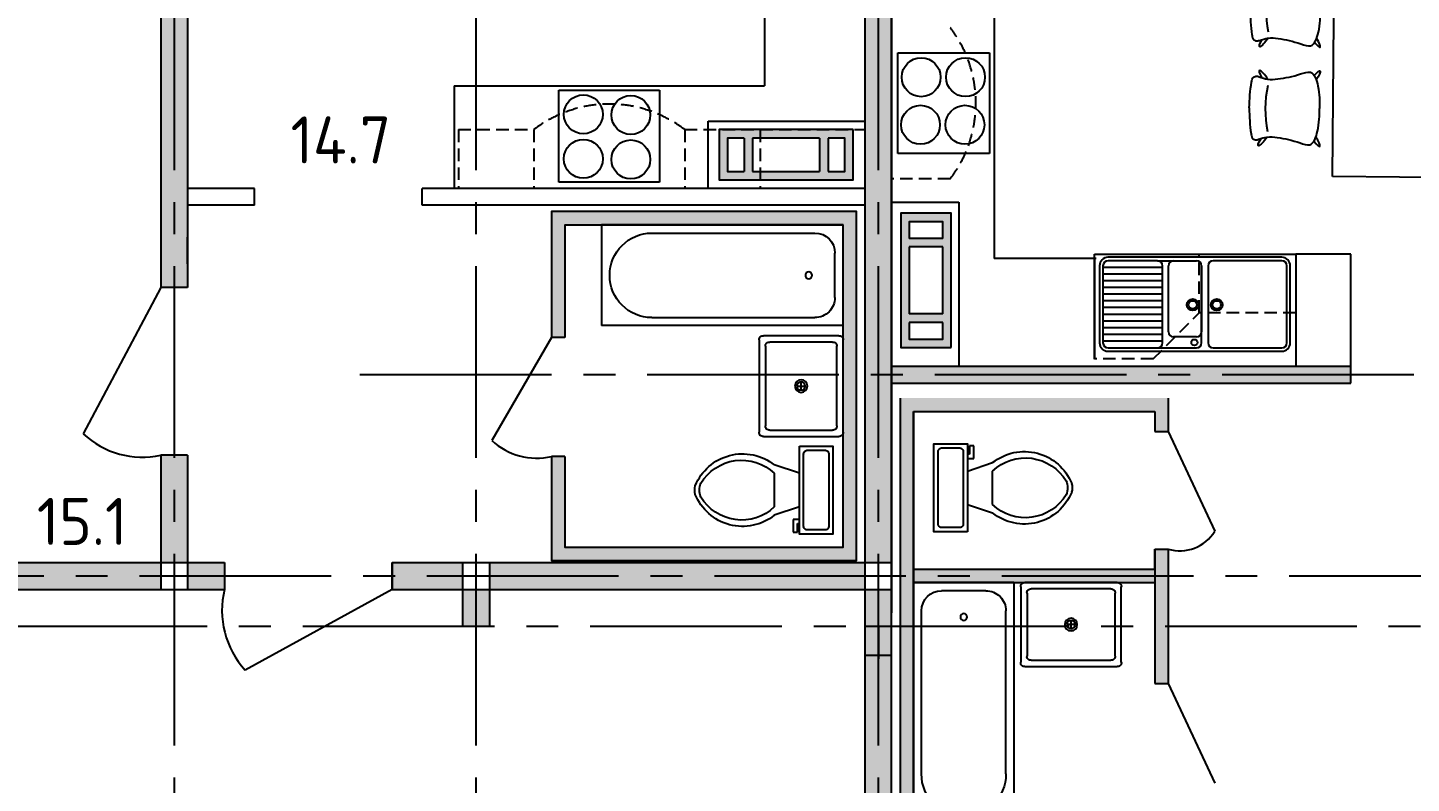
# Model space of a CAD drawing. Header units: millimetres. Extents: x -257254 to 390979, y -202328 to 355504.
# Drawn here: x 87155 to 95409, y 99340 to 103844 of the extents above; entities that cross this region are included whole.
import ezdxf

# ---------------------------------------------------------------- set-up
doc = ezdxf.new("R2010")
doc.units = ezdxf.units.MM
for name, pattern in [('CENTER2', [28.575, 19.05, -3.175, 3.175, -3.175]), ('DASHED', [70, 50, -20]), ('DASHED2', [0.375, 0.25, -0.125]), ('ELGO_LTYPE0', [0])]:
    doc.linetypes.add(name, pattern=pattern)
doc.layers.get('0').update_dxf_attribs({"lineweight": 25})
for name, color, linetype in [('MEBEL', 7, 'DASHED'), ('МЕБЕЛЬ', 104, 'Continuous'), ('оси', 1, 'CENTER2'), ('разрез', 40, 'Continuous')]:
    doc.layers.add(name, color=color, linetype=linetype)
doc.styles.add('ATTR', font='romans.shx', dxfattribs={"width": 0.8, "height": 1})
doc.styles.get("Standard").update_dxf_attribs({"font": 'GOST_Common.ttf'})

# ---------------------------------------------------------------- blocks, each defined once
blk = doc.blocks.new('Tank Toilet 3 PV')
for p, q in [((9.5, -6), (9.5, -2)), ((-10, -8.5), (-8, -8.5)), ((-10, -9.5), (-10, -8.5)), ((-7, -9.5), (-10, -9.5)), ((-8, -8.5), (-8, -8)), ((-7, -8), (-7, -9.5)), ((-4, -8), (-6, -14)), ((4, -8), (6, -14)), ((4, -14), (-4, -14))]:
    blk.add_line(p, q)
blk.add_lwpolyline([(10.5, -8), (10.5, 0), (-10.5, 0), (-10.5, -8)], close=True)
for points in [[(-9.5, -2), (-9.5, -6)], [(8.5, -1), (-8.5, -1)], [(-8.5, -7), (8.5, -7)]]:
    blk.add_lwpolyline(points)
for centre, radius, start, end in [((-8.62, -1.88), 0.884, 81.8699, 188.1301), ((8.62, -1.88), 0.884, 351.8699, 98.1301), ((-8.62, -6.12), 0.884, 171.8699, 278.1301), ((8.62, -6.12), 0.884, 261.8699, 8.1301), ((3.52, -21.58), 12.17, 141.4691, 247.9714), ((4.2, -21.82), 11.33, 136.3677, 238.9468), ((-3.52, -21.58), 12.17, 292.0284, 38.5307), ((-4.2, -21.82), 11.33, 301.053, 43.6321), ((0, -27.88), 4, 245.7318, 294.2682), ((0, -29), 4, 254.8605, 285.1395)]:
    blk.add_arc(centre, radius, start, end)
at = {"style": 'ATTR', "width": 0.8, "flags": 9}
blk.add_attdef('ESTCODE', (0, 0), '', height=0.000000846, dxfattribs=at)
blk = doc.blocks.new('A$C441F25BF')
at = {"layer": 'MEBEL', "linetype": 'ByBlock'}
for p, q in [((26, -1765), (26, 35)), ((26, 35), (776, 35)), ((776, -1765), (776, 35)), ((86, -340), (86, -1555)), ((716, -340), (716, -1555)), ((566, -1705), (236, -1705)), ((776, -1765), (26, -1765))]:
    blk.add_line(p, q, dxfattribs=at)
blk.add_circle((401, -1509), 25, dxfattribs=at)
for centre, radius, start, end in [((401, -340), 315, 0.001, 180.001), ((236, -1555), 150, 180.001, 270.001), ((566, -1555), 150, 270.001, 0.001)]:
    blk.add_arc(centre, radius, start, end, dxfattribs=at)
blk = doc.blocks.new('Utility Sink')
for p, q in [((0.000005, -11), (0.000005, -9)), ((-0.999995, -10), (1.000005, -10))]:
    blk.add_line(p, q)
for points in [[(-10.999995, 0), (10.999995, 0)], [(-11.999995, -19), (-11.999995, -1)], [(-10.499995, -17.5), (-10.499995, -2.5)], [(-9.499995, -1.5), (9.499995, -1.5)], [(10.499995, -2.5), (10.499995, -17.5)], [(11.999995, -1), (11.999995, -19)], [(9.499995, -18.5), (-9.499995, -18.5)], [(10.999995, -20), (-10.999995, -20)]]:
    blk.add_lwpolyline(points)
for radius in [1.5, 1]:
    blk.add_circle((0.000005, -10), radius)
for centre, start, end in [((-11.124995, -0.875), 81.8699, 188.1301), ((11.124995, -0.875), 351.8699, 98.1301), ((-9.624995, -2.375), 81.8699, 188.1301), ((9.624995, -2.375), 351.8699, 98.1301), ((-11.124995, -19.125), 171.8699, 278.1301), ((-9.624995, -17.625), 171.8699, 278.1301), ((9.624995, -17.625), 261.8699, 8.130102), ((11.124995, -19.125), 261.8699, 8.130102)]:
    blk.add_arc(centre, 0.883883, start, end)
at = {"style": 'ATTR', "width": 0.8, "flags": 9}
blk.add_attdef('ESTCODE', (0, 0), '', height=0.000048, dxfattribs=at)
blk = doc.blocks.new('вентблок')
for p, q in [((-250, 250), (-250, 50)), ((-200, 250), (-200, 50)), ((200, 250), (200, 50)), ((250, 250), (250, 50))]:
    blk.add_line(p, q)
blk.add_lwpolyline([(400, 300), (-400, 300), (-400, 0), (400, 0)], close=True)
for points in [[(-250, 250), (-350, 250), (-350, 50), (-250, 50)], [(200, 250), (-200, 250)], [(250, 50), (350, 50), (350, 250), (250, 250)], [(-200, 50), (200, 50)]]:
    blk.add_lwpolyline(points)

msp = doc.modelspace()

# ---------------------------------------------------------------- hatches: boundary and pattern name
at = {"ltscale": 50}
h = msp.add_hatch(color=256, dxfattribs=at)
h.dxf.hatch_style = 1
h.paths.add_polyline_path([(88029.02596, 104476.14076), (87949.02596, 104476.14076), (87949.02596, 102295.57), (88029.02596, 102295.57)])
h.paths.add_polyline_path([(88109.02596, 104396.14076), (88109.02596, 104476.14076), (88029.02596, 104476.14076), (88029.02596, 102295.57), (88109.02596, 102295.57)])
h.paths.add_polyline_path([(89749.02596, 100356.14076), (89749.02596, 100276.14076)])
h.paths.add_polyline_path([(89749.02596, 100276.14076), (89749.02596, 100196.14076)])
h.paths.add_polyline_path([(89829.02596, 100196.14076), (89749.02596, 100196.14076)])
h.paths.add_polyline_path([(89909.02596, 100196.14076), (89829.02596, 100196.14076)])
h.paths.add_polyline_path([(92289.02596, 100276.14076), (92169.02596, 100276.14076), (92309.02596, 100141.14078), (92309.02613, 100276.14076), (92149.02596, 100276.14076)])
h.paths.add_polyline_path([(92149.02596, 100276.14076), (92309.02596, 100276.14076), (92309.02596, 100196.14076), (92149.02596, 100196.14076)], flags=17)
h.paths.add_polyline_path([(92229.02596, 100196.14076), (92149.02596, 100196.14076), (92149.02596, 98856.1408), (92229.02596, 98856.1408)])
h.paths.add_polyline_path([(92309.02596, 100276.14076), (92229.02596, 100276.14076), (92229.02596, 98856.1408), (92309.02596, 98856.1408)])
h.paths.add_polyline_path([(94409.02613, 98856.14076), (92309.02613, 98856.14076), (92309.02613, 98776.14076), (94409.02613, 98776.14076)])
h.paths.add_polyline_path([(94409.02613, 98776.14076), (92309.02613, 98776.14076), (92309.02613, 98696.14076), (94409.02613, 98696.14076)])
h.paths.add_polyline_path([(96349.24865, 98856.14076), (95409.02613, 98856.14076), (95409.02613, 98776.14076), (96349.24539, 98776.14076)])
h.paths.add_polyline_path([(96349.24539, 98776.14076), (95409.02613, 98776.14076), (95409.02613, 98696.14076), (95609.02613, 98696.14076), (96349.24214, 98696.14076)])
h.paths.add_polyline_path([(96429.02596, 99076.14076), (96349.25759, 99076.14076), (96349.24865, 98856.14076), (96429.02596, 98856.14076)])
h.paths.add_polyline_path([(96509.02596, 99076.14076), (96429.02596, 99076.14076), (96429.02596, 98856.14076), (96509.02596, 98856.14076)])
h.paths.add_polyline_path([(96429.02596, 100196.37746), (96349.30315, 100196.3807), (96349.2942, 99976.14076), (96429.02596, 99976.14076)])
h.paths.add_polyline_path([(96509.02596, 100196.37421), (96429.02596, 100196.37746), (96429.02596, 99976.14076), (96509.02596, 99976.14076)])
h.paths.add_polyline_path([(96429.02596, 100514.44739), (96349.31609, 100514.44739), (96349.30965, 100356.14726), (96429.02596, 100356.0054)])
h.paths.add_polyline_path([(96509.02596, 100514.44739), (96429.02596, 100514.44739), (96429.02596, 100356.0054), (96509.02596, 100355.86303)])
h.paths.add_polyline_path([(101749.02596, 100348.5311), (96509.02596, 100355.86303), (96509.02596, 100276.14076), (101749.02596, 100276.14076)])
h.paths.add_polyline_path([(101749.02596, 100276.14076), (96509.02596, 100276.14076), (96509.02596, 100196.37421), (101749.02596, 100196.20665)])
h.paths.add_polyline_path([(96429.02596, 105596.14076), (96349.02596, 105596.14076), (96349.02596, 102156.14076), (96349.02596, 101414.44739), (96429.02596, 101414.44739)])
h.paths.add_polyline_path([(96509.02596, 104396.14076), (96509.02596, 105596.14076), (96429.02596, 105596.14076), (96429.02596, 101414.44739), (96509.02596, 101414.44739), (96509.02596, 101556.14076)])
h.paths.add_polyline_path([(96429.02596, 98696.14076), (96349.24214, 98696.14076), (96349.13884, 96156.14076), (96429.02596, 96156.14076)])
h.paths.add_polyline_path([(96509.02596, 98696.14076), (96429.02596, 98696.14076), (96429.02596, 96156.14076), (96509.02596, 96156.14076)])
h.paths.add_polyline_path([(100549.02596, 96156.14076), (96509.02596, 96156.14076), (96509.02596, 96076.14076), (100549.02596, 96076.14076)])
h.paths.add_polyline_path([(100549.02596, 96076.14076), (96509.02596, 96076.14076), (96509.02596, 95996.14076), (98589.02596, 95996.14076), (100549.02596, 95996.14076)])
h.paths.add_polyline_path([(96429.02596, 95996.14076), (96349.13233, 95996.14076), (96349.02596, 93380.54713), (96429.02596, 93380.54713)])
h.paths.add_polyline_path([(96509.02596, 95996.14076), (96429.02596, 95996.14076), (96429.02596, 93380.54713), (96509.02596, 93380.54713)])
h.paths.add_polyline_path([(94769.02596, 93476.14076), (94549.02596, 92956.14076)])
h.paths.add_polyline_path([(94709.02596, 93476.14076), (94549.02596, 93476.14076), (94549.02596, 92956.14076), (94709.02596, 92956.14076)], flags=17)
h.paths.add_polyline_path([(94769.02596, 92056.14076), (94549.02596, 91056.14076)])
h.paths.add_polyline_path([(94709.02596, 92056.14076), (94549.02596, 92056.14076), (94549.02596, 91056.14076), (94709.02596, 91056.14076)], flags=17)
h.paths.add_polyline_path([(94709.02596, 91056.14076), (94709.02596, 90976.14076)])
h.paths.add_polyline_path([(94709.02596, 90976.14076), (94709.02596, 90896.14076)])
h.paths.add_polyline_path([(94769.02596, 95996.14076), (94549.02596, 94376.14076)])
h.paths.add_polyline_path([(94709.02596, 95996.14076), (94549.02596, 95996.14076), (94549.02596, 94376.14076), (94709.02596, 94376.14076)], flags=17)
h.paths.add_polyline_path([(87949.02596, 100656.14076), (88029.02596, 100656.14076), (88029.02596, 101295.57), (87949.02596, 101295.57)])
h.paths.add_polyline_path([(88029.02596, 100496.14076), (87949.02596, 100496.14076)])
h.paths.add_polyline_path([(88029.02596, 100656.14076), (88109.02596, 100656.14076), (88109.02596, 101295.57), (88029.02596, 101295.57)])
h.paths.add_polyline_path([(88109.02596, 100496.14076), (88029.02596, 100496.14076)])
h.paths.add_polyline_path([(92229.02596, 100496.14076), (92149.02596, 100496.14076), (92149.02596, 100276.14076), (92229.02596, 100276.14076)])
h.paths.add_polyline_path([(92149.02596, 100656.14076), (92229.02596, 100656.14076), (92229.02596, 104476.14076), (92149.02596, 104476.14076)])
h.paths.add_polyline_path([(92229.02596, 100656.14076), (92309.02596, 100656.14076), (92309.02596, 103086.14076), (92309.02596, 104476.14076), (92229.02596, 104476.14076)])
h.paths.add_polyline_path([(92309.02596, 100496.14076), (92229.02596, 100496.14076), (92229.02596, 100276.14076), (92309.02596, 100276.14076)])
h = msp.add_hatch(color=256)
h.dxf.hatch_style = 1
h.paths.add_polyline_path([(91499.78687, 103236.13472), (91279.43785, 103236.13472), (91279.43785, 102936.13472), (91499.78687, 102936.13472), (91499.78687, 102986.13472), (91479.43785, 102986.13472), (91479.43785, 103186.13472), (91499.78687, 103186.13472)])
h.paths.add_polyline_path([(91429.43785, 103186.13472), (91429.43785, 102986.13472), (91329.43785, 102986.13472), (91329.43785, 103186.13472)], flags=16)
h.paths.add_polyline_path([(92079.43785, 103236.13472), (91499.78687, 103236.13472), (91499.78687, 103186.13472), (91879.43785, 103186.13472), (91879.43785, 102986.13472), (91499.78687, 102986.13472), (91499.78687, 102936.13472), (92079.43785, 102936.13472)])
h.paths.add_polyline_path([(91929.43785, 103186.13472), (92029.43785, 103186.13472), (92029.43785, 102986.13472), (91929.43785, 102986.13472)], flags=16)
h = msp.add_hatch(color=256)
h.dxf.hatch_style = 1
h.paths.add_polyline_path([(90279.02596, 101997.60293), (90359.02596, 101997.60293), (90359.02596, 102667.60293), (90579.02595, 102667.60293), (90579.02596, 102667.62806), (92019.02596, 102667.60293), (92019.02596, 101988.85281, -0.0710679055), (92019.02596, 101982.6028), (92019.02596, 101432.60306, -0.0710679055), (92019.02596, 101426.35305), (92019.02596, 100747.60293), (90359.02596, 100747.60293), (90359.02596, 101287.60293), (90279.02596, 101287.60293), (90279.02596, 100667.60293), (92099.02596, 100667.60293), (92099.02596, 102747.60293), (90279.02596, 102747.60293)])
h = msp.add_hatch(color=256)
h.dxf.hatch_style = 1
h.paths.add_polyline_path([(92664.21352, 102516.89563), (92664.21352, 102737.24466), (92364.21352, 102737.24466), (92364.21352, 102516.89563), (92414.21352, 102516.89563), (92414.21352, 102537.24466), (92614.21352, 102537.24466), (92614.21352, 102516.89563)])
h.paths.add_polyline_path([(92614.21352, 102587.24466), (92414.21352, 102587.24466), (92414.21352, 102687.24466), (92614.21352, 102687.24466)], flags=16)
h.paths.add_polyline_path([(92664.21352, 101937.24466), (92664.21352, 102516.89563), (92614.21352, 102516.89563), (92614.21352, 102137.24466), (92414.21352, 102137.24466), (92414.21352, 102516.89563), (92364.21352, 102516.89563), (92364.21352, 101937.24466)])
h.paths.add_polyline_path([(92614.21352, 102087.24466), (92614.21352, 101987.24466), (92414.21352, 101987.24466), (92414.21352, 102087.24466)], flags=16)
h = msp.add_hatch(color=256)
h.dxf.hatch_style = 1
h.paths.add_polyline_path([(95049.02596, 101825.91309), (92309.02613, 101825.91309), (92309.02613, 101776.14076), (95049.02596, 101776.14076)])
h.paths.add_polyline_path([(95049.02596, 101776.14076), (92309.02613, 101776.14076), (92309.02613, 101725.91309), (95049.02596, 101725.91309)])
h = msp.add_hatch(color=256)
h.dxf.hatch_style = 1
h.paths.add_polyline_path([(93959.02613, 101636.1408), (92359.02613, 101636.1408), (92359.02613, 100276.14076), (92439.0216, 100276.14076), (92439.02613, 100536.1408), (92439.02613, 101556.1408), (93879.02613, 101556.1408), (93879.02613, 101436.1408), (93959.02613, 101436.1408)])
h.paths.add_polyline_path([(93879.02613, 100616.1408), (92439.02613, 100616.1408), (92439.02613, 100536.1408), (93097.74289, 100536.1408, -0.0710679055), (93103.9929, 100536.1408), (93653.99264, 100536.1408, -0.0710679055), (93660.24265, 100536.1408), (93879.02613, 100536.1408)], flags=17)
h.paths.add_polyline_path([(93959.02613, 100736.1408), (93879.02613, 100736.1408), (93879.02613, 100616.1408), (93879.02613, 100276.14076), (93959.02613, 100276.14076)], flags=17)
h.paths.add_polyline_path([(93959.02613, 100276.14076), (93879.02613, 100276.14076), (93879.02613, 99933.97761), (93959.02613, 99933.97761)], flags=17)
h.paths.add_polyline_path([(93959.02613, 99233.97761), (93879.02613, 99233.97761), (93879.02613, 98986.1408), (92439.02613, 98986.1408), (92439.02613, 100276.14076), (92359.02613, 100276.14076), (92359.02613, 98906.1408), (93959.02613, 98906.1408)])
h = msp.add_hatch(color=256)
h.dxf.hatch_style = 1
h.paths.add_polyline_path([(87949.02596, 100656.14076), (83909.02596, 100656.14076), (83909.02596, 100576.14076), (87949.02596, 100576.14076)])
h.paths.add_polyline_path([(87949.02596, 100576.14076), (83909.02596, 100576.14076), (83909.02596, 100496.14076), (87949.02596, 100496.14076)])
h = msp.add_hatch(color=256, dxfattribs=at)
h.dxf.hatch_style = 1
h.paths.add_polyline_path([(88329.02596, 100656.14076), (88109.02596, 100656.14076), (88109.02596, 100576.14076), (88329.02596, 100576.14076)])
h.paths.add_polyline_path([(88329.02596, 100576.14076), (88109.02596, 100576.14076), (88109.02596, 100496.14076), (88329.02596, 100496.14076)])
h = msp.add_hatch(color=256)
h.dxf.hatch_style = 1
h.paths.add_polyline_path([(89829.02596, 100496.14076), (89749.02596, 100496.14076), (89749.02596, 100276.14076), (89829.02596, 100276.14076)])
h.paths.add_polyline_path([(89909.02596, 100496.14076), (89829.02596, 100496.14076), (89829.02596, 100276.14076), (89909.02596, 100276.14076)])
h.paths.add_polyline_path([(89749.02596, 100656.14076), (89329.02596, 100656.14076), (89329.02596, 100576.14076), (89749.02596, 100576.14076)])
h.paths.add_polyline_path([(89749.02596, 100576.14076), (89329.02596, 100576.14076), (89329.02596, 100496.14076), (89749.02596, 100496.14076)])
h.paths.add_polyline_path([(92149.02596, 100656.14076), (89909.02596, 100656.14076), (89909.02596, 100576.14076), (92149.02596, 100576.14076)])
h.paths.add_polyline_path([(92149.02596, 100576.14076), (89909.02596, 100576.14076), (89909.02596, 100496.14076), (92149.02596, 100496.14076)])
h = msp.add_hatch(color=256)
h.dxf.hatch_style = 1
h.paths.add_polyline_path([(92229.02596, 100276.14076), (92149.02596, 100276.14076), (92149.02596, 100102.98281), (92229.02596, 100102.98281)])
h.paths.add_polyline_path([(92309.02596, 100276.14076), (92230.07461, 100276.14076), (92230.07461, 100102.98281), (92309.02596, 100102.98281)])

# ---------------------------------------------------------------- linework, layer by layer
at = {"color": 0, "linetype": 'ELGO_LTYPE0'}
msp.add_line((92309.02596, 101721.14076), (92309.02596, 106050.47386), dxfattribs=at)
at = {"ltscale": 20}
for p, q in [((87949.02596, 104476.14076), (87949.02596, 102295.57)), ((92309.02596, 104476.14076), (92309.02596, 100356.14076)), ((88109.02596, 104396.14076), (88109.02596, 102295.57)), ((92149.02596, 104396.14076), (92149.02596, 98696.14076)), ((87949.02596, 101295.57), (87949.02596, 100496.14076)), ((88109.02596, 101295.57), (88109.02596, 100496.14076)), ((83749.02596, 100656.14076), (88329.02596, 100656.14076)), ((89329.02596, 100656.14076), (89909.02596, 100656.14076)), ((89749.02596, 100656.14076), (89749.02596, 100276.14076)), ((89749.02596, 100656.14076), (92309.02596, 100656.14076)), ((89909.02596, 100656.14076), (89909.02596, 100276.14076)), ((83749.02596, 100496.14076), (88329.02596, 100496.14076)), ((89329.02596, 100496.14076), (89909.02596, 100496.14076)), ((89749.02596, 100496.14076), (92309.02596, 100496.14076))]:
    msp.add_line(p, q, dxfattribs=at)
for p, q in [((91214.73589, 102886.15889), (91214.73589, 103286.15889)), ((91214.73589, 103286.15889), (92149.20937, 103285.72996)), ((92309.04408, 102803.51465), (92709.04408, 102803.51465)), ((92709.04408, 102803.51465), (92709.04408, 101825.91309)), ((87949.02596, 102295.57), (87486.44595, 101423.54685)), ((90279.02596, 101997.60293), (89924.02596, 101382.72489)), ((90359.02596, 101997.60293), (90279.02596, 101997.60293)), ((92309.02613, 101825.91309), (92309.02613, 101725.91309)), ((88329.02596, 100656.14076), (88329.02596, 100496.14076)), ((89329.02596, 100496.14076), (89329.02596, 100656.14076)), ((89329.02596, 100656.14076), (89329.02596, 100496.14076)), ((89329.02596, 100496.14076), (88452.22802, 100015.28175)), ((89749.02596, 100276.14076), (89909.02596, 100276.14076)), ((92148.0946, 100276.25487), (92230.07461, 100276.25487)), ((92149.02596, 100276.14076), (92229.02596, 100276.14076)), ((92149.02596, 100276.14076), (92309.02613, 100276.14076)), ((92229.02596, 100276.14076), (92229.02596, 100276.14076)), ((92229.02596, 100276.14076), (92229.02596, 100276.14076)), ((92230.07461, 100276.25487), (92230.07461, 100082.32512)), ((92149.02596, 100102.98281), (92309.02613, 100102.98281))]:
    msp.add_line(p, q)
at = {"ltscale": 50}
for p, q in [((92309.02596, 100356.14076), (92309.02596, 103086.14076)), ((92309.02596, 100356.14076), (92309.02596, 103086.14076)), ((92309.02596, 100356.14076), (92309.02596, 103086.14076)), ((88509.02596, 102886.14076), (88109.02596, 102886.14076)), ((88509.02596, 102786.14076), (88509.02596, 102886.14076)), ((92149.02596, 102886.14076), (89509.02596, 102886.14076)), ((89509.02596, 102786.14076), (89509.02596, 102886.14076)), ((88509.02596, 102786.14076), (88109.02596, 102786.14076)), ((92149.02596, 102786.14076), (89509.02596, 102786.14076)), ((88109.02596, 102436.14076), (88109.02596, 102596.14076)), ((88109.02596, 102295.57), (87949.02596, 102295.57)), ((92309.02596, 98856.14076), (92309.02596, 101996.14076)), ((92309.02613, 101825.91309), (95049.02596, 101825.91309)), ((95049.02596, 101725.91309), (95049.02596, 101825.91309)), ((92309.02613, 101725.91309), (93909.02613, 101725.91309)), ((92309.02613, 101725.91309), (95049.02596, 101725.91309)), ((92309.02596, 100456.14076), (92309.02596, 101656.14076)), ((92359.02613, 101636.1408), (92359.02613, 98906.1408)), ((93959.02613, 101636.1408), (93959.02613, 101436.1408)), ((92309.02613, 98696.14076), (92309.02613, 101586.1408)), ((92309.02613, 101586.1408), (92309.02613, 100486.1408)), ((92439.02613, 98986.1408), (92439.02613, 101556.1408)), ((92439.02613, 101556.1408), (93879.02613, 101556.1408)), ((92439.02613, 101556.1408), (92439.02613, 100536.1408)), ((93879.02613, 101556.1408), (93879.02613, 101436.1408)), ((93879.02613, 101436.1408), (93959.02613, 101436.1408)), ((93959.02613, 101436.1408), (94235.95705, 100842.26054)), ((88109.02596, 101295.57), (87949.02596, 101295.57)), ((93879.02613, 100736.1408), (93879.02613, 99933.97761)), ((93879.02613, 100616.1408), (93879.02613, 100736.1408)), ((93879.02613, 100736.1408), (93959.02613, 100736.1408)), ((93879.02613, 100616.1408), (93879.02613, 100726.1408)), ((93959.02613, 100736.1408), (93959.02613, 99933.97761)), ((92439.02613, 100616.1408), (93879.02613, 100616.1408)), ((92439.02613, 100536.1408), (93879.02613, 100536.1408)), ((93879.02613, 99933.97761), (93959.02613, 99933.97761)), ((93959.02613, 99933.97761), (94235.95705, 99340.09734))]:
    msp.add_line(p, q, dxfattribs=at)
for points in [[(90279.02596, 101287.60293), (90279.02596, 100667.60293), (92099.02596, 100667.60293), (92099.02596, 102747.60293), (90279.02596, 102747.60293), (90279.02596, 101997.60293)], [(90359.02596, 101287.60293), (90359.02596, 100747.60293), (92019.02596, 100747.60293), (92019.02596, 102667.60293), (90359.02596, 102667.60293), (90359.02596, 101997.60293)]]:
    msp.add_lwpolyline(points)
for centre, radius, start, end in [((87839.6022, 101800.05129), 516.2121, 226.832764388, 282.238082458), ((90193.05299, 101676.74747), 398.52833, 227.541870673, 282.458129327), ((94029.28138, 100967.20259), 241.50641, 253.087898855, 328.84569642), ((88842.90202, 100371.58975), 528.75473, 166.375638735, 222.365881753)]:
    msp.add_arc(centre, radius, start, end)
at = {"layer": 'МЕБЕЛЬ'}
for p, q in [((92919.83415, 104318.66881), (92919.83415, 102468.66881)), ((91549.58173, 104106.14076), (91549.58173, 103496.94896)), ((92149.58173, 103796.94896), (92149.02596, 102586.14076)), ((92346.31595, 103093.66881), (92346.31595, 103693.66881)), ((92346.31595, 103693.66881), (92893.35236, 103693.66881)), ((92893.35236, 103693.66881), (92893.35236, 103093.66881)), ((89699.58173, 103496.94896), (91549.58173, 103496.94896)), ((89699.58173, 103496.94896), (89699.58173, 102886.14076)), ((90324.58173, 103470.46717), (90924.58173, 103470.46717)), ((90324.58173, 102923.43075), (90324.58173, 103470.46717)), ((90924.58173, 103470.46717), (90924.58173, 102923.43075)), ((92893.35236, 103093.66881), (92346.31595, 103093.66881)), ((90924.58173, 102923.43075), (90324.58173, 102923.43075)), ((93529.02596, 102468.66881), (92919.83415, 102468.66881)), ((93519.83415, 102468.66881), (93519.83415, 102494.22459)), ((93519.83415, 102494.22459), (94719.83415, 102494.22459)), ((93519.83415, 101868.66881), (93519.83415, 102468.66881)), ((93519.83415, 101868.66881), (93519.83415, 102468.66881)), ((93519.83415, 102468.66881), (93519.83415, 101868.66881)), ((94637.20126, 102475.07459), (93599.34929, 102475.07459)), ((93894.6094, 102455.07459), (93599.58228, 102455.07459)), ((93894.6094, 102455.07459), (94127.49701, 102455.07459)), ((94637.20126, 102455.07459), (94226.59743, 102455.07459)), ((94719.83415, 102494.22459), (94719.83415, 101825.91309)), ((95049.02596, 102494.22459), (94719.83415, 102494.22459)), ((95049.02596, 101825.91309), (95049.02596, 102494.22459)), ((93549.34929, 102425.07459), (93549.34929, 101965.07459)), ((93569.58228, 102425.07459), (93569.58228, 101965.07459)), ((93924.6094, 102415.07459), (93569.58228, 102415.07459)), ((93924.6094, 102375.07459), (93569.58228, 102375.07459)), ((93924.6094, 101965.07459), (93924.6094, 102425.07459)), ((93960.80437, 102031.29778), (93960.80437, 102425.07459)), ((94157.49701, 102425.07459), (94157.49701, 102031.29778)), ((94157.49701, 101965.07459), (94157.49701, 102425.07459)), ((94196.59743, 102425.07459), (94196.59743, 101965.07459)), ((94667.20126, 101965.07459), (94667.20126, 102425.07459)), ((94687.20126, 101965.07459), (94687.20126, 102425.07459)), ((93924.6094, 102335.07459), (93569.58228, 102335.07459)), ((93924.6094, 102295.07459), (93569.58228, 102295.07459)), ((93924.6094, 102255.07459), (93569.58228, 102255.07459)), ((93924.6094, 102215.07459), (93569.58228, 102215.07459)), ((93924.6094, 102175.07459), (93569.58228, 102175.07459)), ((93924.6094, 102135.07459), (93569.58228, 102135.07459)), ((93924.6094, 102095.07459), (93569.58228, 102095.07459)), ((93924.6094, 102055.07459), (93569.58228, 102055.07459)), ((93924.6094, 102015.07459), (93569.58228, 102015.07459)), ((93924.6094, 101975.07459), (93569.58228, 101975.07459)), ((94127.49701, 102001.29778), (93990.80437, 102001.29778)), ((93599.34929, 101915.07459), (94637.20126, 101915.07459)), ((93599.58228, 101935.07459), (93894.6094, 101935.07459)), ((93832.46989, 101935.07459), (94127.49701, 101935.07459)), ((94226.59743, 101935.07459), (94637.20126, 101935.07459))]:
    msp.add_line(p, q, dxfattribs=at)
at = {"layer": 'МЕБЕЛЬ', "linetype": 'DASHED2', "ltscale": 300}
for p, q in [((89724.58173, 103236.14076), (90174.58173, 103236.14076)), ((89724.58173, 103236.14076), (89724.58173, 102886.14076)), ((90174.58173, 103236.14076), (90174.58173, 102886.14076)), ((91074.58173, 103236.14076), (91074.58173, 102886.14076)), ((91074.58173, 103236.14076), (92149.58173, 103236.14076)), ((91524.58173, 103236.14076), (91524.58173, 102886.14076)), ((92659.02596, 102943.66881), (92309.02596, 102943.66881)), ((94143.40417, 102144.22459), (94143.40417, 102494.22459)), ((93869.83415, 101869.22459), (94143.40417, 102144.22459)), ((94719.83415, 102144.22459), (94143.40417, 102144.22459)), ((93869.83415, 101869.22459), (93519.83415, 101869.22459))]:
    msp.add_line(p, q, dxfattribs=at)
at = {"layer": 'МЕБЕЛЬ', "linetype": 'Continuous'}
msp.add_lwpolyline([(94937.85861, 102955.92486), (94950.00125, 104355.8722), (95749.97116, 104348.93355), (95737.82852, 102948.98621), (94937.85861, 102955.92486)], dxfattribs=at)
at = {"layer": 'МЕБЕЛЬ'}
for centre, radius in [((92485.02283, 103548.48582), 115.94064), ((92749.89823, 103548.60794), 115.94064), ((90469.64261, 103327.01304), 115.94064), ((90753.07852, 103323.39338), 115.94064), ((92481.40317, 103265.04991), 115.94064), ((92746.27857, 103265.17202), 115.94064), ((90469.76472, 103062.13764), 115.94064), ((90753.20064, 103058.51798), 115.94064), ((94104.71142, 102191.98895), 34.70216), ((94104.71142, 102191.98895), 24.70216), ((94248.31719, 102191.98895), 34.70216), ((94248.31719, 102191.98895), 24.70216), ((94115.21946, 101967.49562), 18.39536)]:
    msp.add_circle(centre, radius, dxfattribs=at)
at = {"layer": 'МЕБЕЛЬ', "linetype": 'Continuous'}
for centre in [(95232.74289, 103950.54315), (95227.58853, 103356.28849)]:
    msp.add_arc(centre, 689.7597, 168.004174432, 191.001924604, dxfattribs=at)
at = {"layer": 'МЕБЕЛЬ', "linetype": 'DASHED2', "ltscale": 300}
for centre, start, end in [((92070.95155, 103393.66881), 322.576447525, 37.423552475), ((90624.58173, 102648.06636), 52.576447524, 127.423552476)]:
    msp.add_arc(centre, 740.4941, start, end, dxfattribs=at)
at = {"layer": 'МЕБЕЛЬ'}
for centre, radius, start, end in [((93599.34929, 102425.07459), 50, 90, 180), ((93599.58228, 102425.07459), 30, 90, 180), ((93894.6094, 102425.07459), 30, 0, 90), ((93990.80437, 102425.07459), 30, 90, 180), ((94127.49701, 102425.07459), 30, 0, 90), ((94226.59743, 102425.07459), 30, 90, 180), ((94637.20126, 102425.07459), 50, 0, 90), ((94637.20126, 102425.07459), 30, 0, 90), ((93990.80437, 102031.29778), 30, 180, 270), ((94127.49701, 102031.29778), 30, 270, 0), ((93599.34929, 101965.07459), 50, 180, 270), ((93599.58228, 101965.07459), 30, 180, 270), ((93894.6094, 101965.07459), 30, 270, 0), ((94127.49701, 101965.07459), 30, 270, 0), ((94226.59743, 101965.07459), 30, 180, 270), ((94637.20126, 101965.07459), 50, 270, 0), ((94637.20126, 101965.07459), 30, 270, 0)]:
    msp.add_arc(centre, radius, start, end, dxfattribs=at)
at = {"layer": 'МЕБЕЛЬ', "linetype": 'Continuous', "extrusion": (0, 0, -1)}
for centre, major_axis, start_param, end_param in [((94545.70564, 103790.53819), (-42.06842, -60.26302), 4.7146893191, 7.448184968), ((94821.90132, 103525.77135), (42.06842, 60.26302), 5.154161498, 7.6147971001), ((94538.85011, 103199.62859), (-42.70069, -59.81668), 4.7146893191, 7.448184968)]:
    msp.add_ellipse(centre, major_axis=major_axis, ratio=0.1750961437, start_param=start_param, end_param=end_param, dxfattribs=at)
at = {"layer": 'МЕБЕЛЬ', "linetype": 'Continuous'}
for centre, major_axis, start_param, end_param in [((94824.17686, 103788.12283), (41.01677, -60.98367), 5.154161498, 7.6147971001), ((94543.4301, 103528.18671), (-41.01677, 60.98367), 4.7146893191, 7.448184968), ((94820.78146, 103197.18321), (41.65669, -60.54836), 5.1188469896, 7.6497009449)]:
    msp.add_ellipse(centre, major_axis=major_axis, ratio=0.1750961437, start_param=start_param, end_param=end_param, dxfattribs=at)
for points in [[(94447.03724, 103955.17044), (94458.29119, 103801.08707), (94459.92205, 103791.32113), (94465.28503, 103775.5683), (94484.05151, 103765.19655), (94502.93344, 103768.17403), (94554.12124, 103781.86573), (94613.80799, 103778.99196), (94750.24003, 103747.18165), (94808.25262, 103736.22154), (94854.55481, 103816.95454), (94867.02144, 103951.52765)], [(94441.92083, 103365.29073), (94455.84582, 103519.15571), (94457.64583, 103528.89189), (94463.28125, 103544.54932), (94482.22482, 103554.59399), (94501.05226, 103551.28943), (94551.99486, 103536.71189), (94611.72248, 103538.5499), (94748.68577, 103567.98888), (94806.87975, 103577.94106), (94851.77458, 103496.41705), (94861.90504, 103361.64794)], [(94441.92083, 103365.29073), (94453.17479, 103211.20736), (94454.80565, 103201.44142), (94460.16862, 103185.68859), (94478.93511, 103175.31684), (94497.81704, 103178.29432), (94549.00484, 103191.98602), (94608.69159, 103189.11225), (94745.12362, 103157.30194), (94803.13621, 103146.34182), (94849.4384, 103227.07483), (94861.90504, 103361.64794)]]:
    msp.add_spline(points, degree=3, dxfattribs=at)
at = {"layer": 'оси', "ltscale": 60}
for p, q in [((88029.02596, 110994.86086), (88029.02596, 94156.14076)), ((89829.02596, 110994.86086), (89829.02596, 94156.14076)), ((92229.02596, 110994.86086), (92229.02596, 76029.63797)), ((89136.99356, 101776.14076), (107607.1847, 101776.14076)), ((82679.02596, 100576.14076), (107563.39663, 100576.14076)), ((71651.5165, 100276.14076), (102813.04637, 100276.14076))]:
    msp.add_line(p, q, dxfattribs=at)
at = {"layer": 'разрез'}
msp.add_line((90359.02596, 101287.60293), (90279.02596, 101287.60293), dxfattribs=at)

# ---------------------------------------------------------------- block references
msp.add_blockref('вентблок', (91679.43785, 102936.13472))
at = {"rotation": 270}
msp.add_blockref('вентблок', (92364.21352, 102337.24466), dxfattribs=at)
for name, p, xscale, yscale, zscale, rotation in [('A$C441F25BF', (90606.89473, 102688.61814), -0.8000000000001819, 0.8000000000001819, 0.8000000000001819, 90), ('Utility Sink', (92019.02596, 101707.60293), -24.9999999996362, 24.9999999996362, 24.9999999996362, 270), ('Tank Toilet 3 PV', (92561.30359, 101101.32871), -24.99999999963621, 24.99999999963621, 24.9999999996362, 90), ('Tank Toilet 3 PV', (91959.02596, 101087.60293), -24.9999999996362, 24.9999999996362, 24.9999999996362, 270), ('A$C441F25BF', (92418.01092, 99124.00958), -0.8000000000001821, 0.8000000000001821, 0.8000000000001819, 180)]:
    msp.add_blockref(name, p, dxfattribs=dict(xscale=xscale, yscale=yscale, zscale=zscale, rotation=rotation))
at = {"xscale": -24.99999999963621, "yscale": 24.99999999963621, "zscale": 24.9999999996362}
msp.add_blockref('Utility Sink', (93378.99277, 100536.1408), dxfattribs=at)

# ---------------------------------------------------------------- texts
at = {"ltscale": 50}
for s, p in [('14.7', (88723.0838, 103034.76568, 591.99993)), ('15.1', (87209.69967, 100760.89682, 591.99993))]:
    msp.add_text(s, height=280, dxfattribs=at).set_placement(p)

doc.saveas('drawing.dxf')
